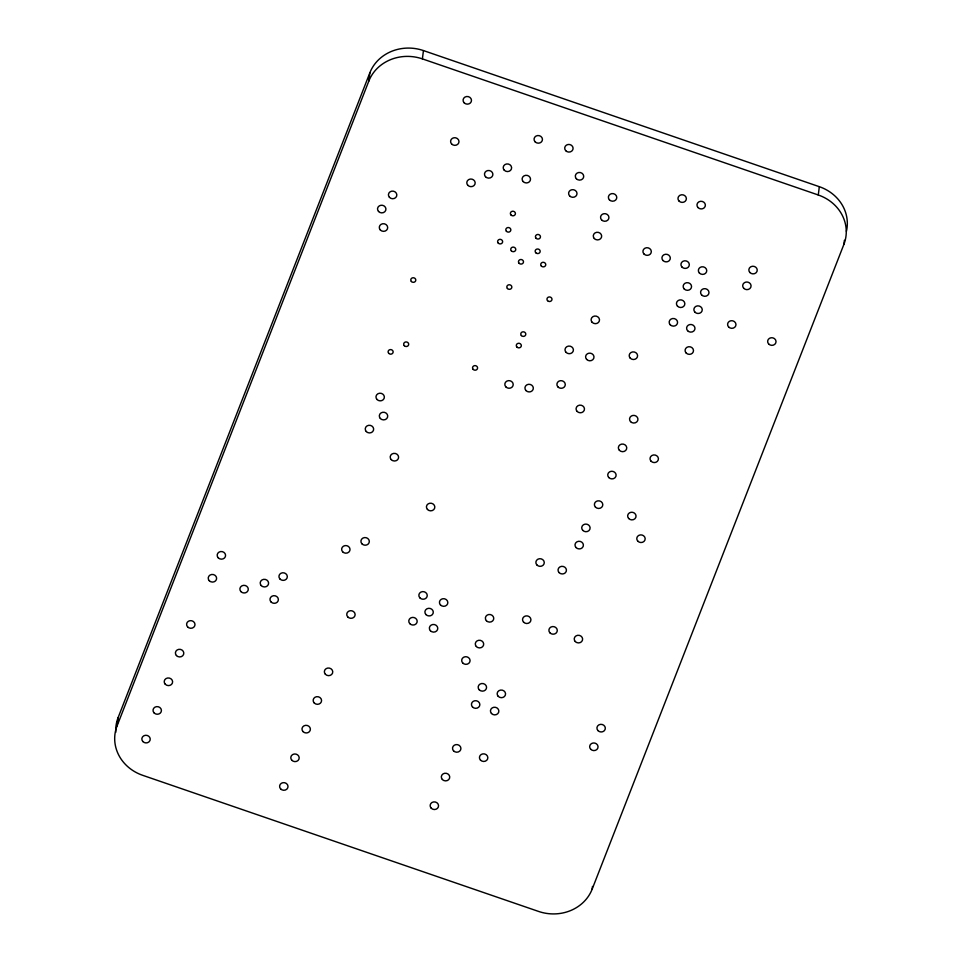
<?xml version="1.0" encoding="UTF-8"?>
<svg xmlns="http://www.w3.org/2000/svg" width="962" height="962" viewBox="0 0 962 962"><rect width="100%" height="100%" fill="white"/><g stroke="black" fill="none" stroke-linecap="round" stroke-linejoin="round"><path stroke-width="1.44" d="M844.408 240.272L843.878 244.42L592.135 889.213A42.039 38.264 7.2 0 1 538.552 911.423L142.677 775.312A42.039 38.264 7.2 0 1 117.075 725.889L118.122 717.58L369.865 72.787A42.039 38.264 7.2 0 1 423.448 50.577L819.323 186.688A42.039 38.264 7.2 0 1 846.416 231.325M117.075 725.889L368.819 81.097L369.865 72.787M368.819 81.097A42.039 38.264 7.2 0 1 422.39 58.886L423.448 50.577M592.135 889.213L592.484 886.435M843.878 244.42A42.039 38.264 7.2 0 0 818.277 194.985L819.323 186.688M422.39 58.886L818.277 194.985M115.777 732.322A42.039 38.264 7.2 0 1 118.122 717.58M592.111 322.27A4.209 3.824 7.2 0 0 599.266 321.212A4.209 3.824 7.2 0 0 594.54 316.065A4.209 3.824 7.2 0 0 592.111 322.27M549.903 632.804A4.209 3.824 7.2 0 0 557.046 631.745A4.209 3.824 7.2 0 0 552.32 626.599A4.209 3.824 7.2 0 0 549.903 632.804M535.75 252.729A2.525 2.297 7.2 0 0 540.043 252.092A2.525 2.297 7.2 0 0 537.205 249.014A2.525 2.297 7.2 0 0 535.75 252.729M575.24 641.51A4.209 3.824 7.2 0 0 582.383 640.452A4.209 3.824 7.2 0 0 577.657 635.305A4.209 3.824 7.2 0 0 575.24 641.51M541.329 266.029A2.525 2.297 7.2 0 0 545.622 265.392A2.525 2.297 7.2 0 0 542.784 262.313A2.525 2.297 7.2 0 0 541.329 266.029M506.409 231.277A2.525 2.297 7.2 0 0 510.702 230.639A2.525 2.297 7.2 0 0 507.864 227.549A2.525 2.297 7.2 0 0 506.409 231.277M472.462 706.938A4.209 3.824 7.2 0 0 479.605 705.88A4.209 3.824 7.2 0 0 474.879 700.733A4.209 3.824 7.2 0 0 472.462 706.938M380.303 229.954A4.209 3.824 7.2 0 0 387.445 228.896A4.209 3.824 7.2 0 0 382.72 223.749A4.209 3.824 7.2 0 0 380.303 229.954M697.979 207.527A4.209 3.824 7.2 0 0 705.134 206.469A4.209 3.824 7.2 0 0 700.408 201.323A4.209 3.824 7.2 0 0 697.979 207.527M419.865 597.847A4.209 3.824 7.2 0 0 427.008 596.789A4.209 3.824 7.2 0 0 422.282 591.642A4.209 3.824 7.2 0 0 419.865 597.847M586.604 359.391A4.209 3.824 7.2 0 0 593.758 358.321A4.209 3.824 7.2 0 0 589.033 353.186A4.209 3.824 7.2 0 0 586.604 359.391M749.855 272.486A4.209 3.824 7.2 0 0 756.998 271.428A4.209 3.824 7.2 0 0 752.272 266.282A4.209 3.824 7.2 0 0 749.855 272.486M577.08 411.375A4.209 3.824 7.2 0 0 584.235 410.305A4.209 3.824 7.2 0 0 579.509 405.17A4.209 3.824 7.2 0 0 577.08 411.375M473.148 369.36A2.525 2.297 7.2 0 0 477.441 368.723A2.525 2.297 7.2 0 0 474.603 365.632A2.525 2.297 7.2 0 0 473.148 369.36M536.88 564.947A4.209 3.824 7.2 0 0 544.035 563.888A4.209 3.824 7.2 0 0 539.309 558.742A4.209 3.824 7.2 0 0 536.88 564.947M743.698 288.251A4.209 3.824 7.2 0 0 750.841 287.193A4.209 3.824 7.2 0 0 746.115 282.046A4.209 3.824 7.2 0 0 743.698 288.251M566.017 352.308A4.209 3.824 7.2 0 0 573.172 351.25A4.209 3.824 7.2 0 0 568.446 346.104A4.209 3.824 7.2 0 0 566.017 352.308M557.9 386.892A4.209 3.824 7.2 0 0 565.055 385.834A4.209 3.824 7.2 0 0 560.329 380.699A4.209 3.824 7.2 0 0 557.9 386.892M637.782 541.125A4.209 3.824 7.2 0 0 644.937 540.067A4.209 3.824 7.2 0 0 640.199 534.92A4.209 3.824 7.2 0 0 637.782 541.125M498.208 243.073A2.525 2.297 7.2 0 0 502.501 242.436A2.525 2.297 7.2 0 0 499.663 239.358A2.525 2.297 7.2 0 0 498.208 243.073M582.731 530.327A4.209 3.824 7.2 0 0 589.874 529.268A4.209 3.824 7.2 0 0 585.149 524.122A4.209 3.824 7.2 0 0 582.731 530.327M511.339 250.841A2.525 2.297 7.2 0 0 515.632 250.204A2.525 2.297 7.2 0 0 512.794 247.126A2.525 2.297 7.2 0 0 511.339 250.841M630.555 421.633A4.209 3.824 7.2 0 0 637.71 420.562A4.209 3.824 7.2 0 0 632.972 415.428A4.209 3.824 7.2 0 0 630.555 421.633M576.01 547.522A4.209 3.824 7.2 0 0 583.164 546.452A4.209 3.824 7.2 0 0 578.439 541.317A4.209 3.824 7.2 0 0 576.01 547.522M547.558 300.673A2.525 2.297 7.2 0 0 551.851 300.036A2.525 2.297 7.2 0 0 549.013 296.957A2.525 2.297 7.2 0 0 547.558 300.673M409.788 623.641A4.209 3.824 7.2 0 0 416.943 622.582A4.209 3.824 7.2 0 0 412.217 617.436A4.209 3.824 7.2 0 0 409.788 623.641M678.98 200.998A4.209 3.824 7.2 0 0 686.134 199.94A4.209 3.824 7.2 0 0 681.397 194.793A4.209 3.824 7.2 0 0 678.98 200.998M486.375 620.706A4.209 3.824 7.2 0 0 493.518 619.648A4.209 3.824 7.2 0 0 488.792 614.514A4.209 3.824 7.2 0 0 486.375 620.706M431.156 808.128A4.209 3.824 7.2 0 0 438.311 807.07A4.209 3.824 7.2 0 0 433.573 801.923A4.209 3.824 7.2 0 0 431.156 808.128M662.938 260.486A4.209 3.824 7.2 0 0 670.081 259.427A4.209 3.824 7.2 0 0 665.355 254.281A4.209 3.824 7.2 0 0 662.938 260.486M480.459 760.076A4.209 3.824 7.2 0 0 487.602 759.006A4.209 3.824 7.2 0 0 482.876 753.871A4.209 3.824 7.2 0 0 480.459 760.076M523.544 622.113A4.209 3.824 7.2 0 0 530.687 621.055A4.209 3.824 7.2 0 0 525.961 615.908A4.209 3.824 7.2 0 0 523.544 622.113M476.298 646.5A4.209 3.824 7.2 0 0 483.453 645.442A4.209 3.824 7.2 0 0 478.727 640.295A4.209 3.824 7.2 0 0 476.298 646.5M643.939 253.956A4.209 3.824 7.2 0 0 651.082 252.898A4.209 3.824 7.2 0 0 646.356 247.751A4.209 3.824 7.2 0 0 643.939 253.956M380.327 418.482A4.209 3.824 7.2 0 0 387.482 417.424A4.209 3.824 7.2 0 0 382.756 412.277A4.209 3.824 7.2 0 0 380.327 418.482M176.419 655.543A4.209 3.824 7.2 0 0 183.562 654.485A4.209 3.824 7.2 0 0 178.836 649.338A4.209 3.824 7.2 0 0 176.419 655.543M411.363 281.481A2.525 2.297 7.2 0 0 415.656 280.844A2.525 2.297 7.2 0 0 412.818 277.765A2.525 2.297 7.2 0 0 411.363 281.481M376.984 399.458A4.209 3.824 7.2 0 0 384.127 398.4A4.209 3.824 7.2 0 0 379.401 393.254A4.209 3.824 7.2 0 0 376.984 399.458M187.602 626.887A4.209 3.824 7.2 0 0 194.757 625.829A4.209 3.824 7.2 0 0 190.031 620.682A4.209 3.824 7.2 0 0 187.602 626.887M342.652 551.803A4.209 3.824 7.2 0 0 349.795 550.733A4.209 3.824 7.2 0 0 345.069 545.598A4.209 3.824 7.2 0 0 342.652 551.803M467.797 185.269A4.209 3.824 7.2 0 0 474.939 184.211A4.209 3.824 7.2 0 0 470.214 179.064A4.209 3.824 7.2 0 0 467.797 185.269M389.442 197.342A4.209 3.824 7.2 0 0 396.584 196.284A4.209 3.824 7.2 0 0 391.859 191.137A4.209 3.824 7.2 0 0 389.442 197.342M404.268 345.671A2.525 2.297 7.2 0 0 408.561 345.033A2.525 2.297 7.2 0 0 405.723 341.955A2.525 2.297 7.2 0 0 404.268 345.671M366.257 431.529A4.209 3.824 7.2 0 0 373.412 430.471A4.209 3.824 7.2 0 0 368.674 425.324A4.209 3.824 7.2 0 0 366.257 431.529M485.497 176.731A4.209 3.824 7.2 0 0 492.64 175.673A4.209 3.824 7.2 0 0 487.914 170.527A4.209 3.824 7.2 0 0 485.497 176.731M378.535 211.472A4.209 3.824 7.2 0 0 385.69 210.413A4.209 3.824 7.2 0 0 380.952 205.267A4.209 3.824 7.2 0 0 378.535 211.472M388.708 353.331A2.525 2.297 7.2 0 0 393.001 352.693A2.525 2.297 7.2 0 0 390.163 349.603A2.525 2.297 7.2 0 0 388.708 353.331M361.928 543.807A4.209 3.824 7.2 0 0 369.083 542.748A4.209 3.824 7.2 0 0 364.357 537.602A4.209 3.824 7.2 0 0 361.928 543.807M510.978 214.971A2.525 2.297 7.2 0 0 515.271 214.334A2.525 2.297 7.2 0 0 512.433 211.243A2.525 2.297 7.2 0 0 510.978 214.971M504.22 170.166A4.209 3.824 7.2 0 0 511.375 169.108A4.209 3.824 7.2 0 0 506.649 163.961A4.209 3.824 7.2 0 0 504.22 170.166M165.224 684.198A4.209 3.824 7.2 0 0 172.378 683.14A4.209 3.824 7.2 0 0 167.653 677.994A4.209 3.824 7.2 0 0 165.224 684.198M154.04 712.854A4.209 3.824 7.2 0 0 161.183 711.796A4.209 3.824 7.2 0 0 156.457 706.649A4.209 3.824 7.2 0 0 154.04 712.854M142.845 741.522A4.209 3.824 7.2 0 0 150 740.451A4.209 3.824 7.2 0 0 145.274 735.317A4.209 3.824 7.2 0 0 142.845 741.522M325.372 674.254A4.209 3.824 7.2 0 0 332.515 673.196A4.209 3.824 7.2 0 0 327.789 668.049A4.209 3.824 7.2 0 0 325.372 674.254M314.177 702.909A4.209 3.824 7.2 0 0 321.332 701.851A4.209 3.824 7.2 0 0 316.606 696.704A4.209 3.824 7.2 0 0 314.177 702.909M302.994 731.565A4.209 3.824 7.2 0 0 310.149 730.507A4.209 3.824 7.2 0 0 305.411 725.36A4.209 3.824 7.2 0 0 302.994 731.565M291.799 760.221A4.209 3.824 7.2 0 0 298.954 759.162A4.209 3.824 7.2 0 0 294.228 754.016A4.209 3.824 7.2 0 0 291.799 760.221M280.615 788.876A4.209 3.824 7.2 0 0 287.77 787.818A4.209 3.824 7.2 0 0 283.032 782.671A4.209 3.824 7.2 0 0 280.615 788.876M559.054 572.57A4.209 3.824 7.2 0 0 566.197 571.5A4.209 3.824 7.2 0 0 561.471 566.365A4.209 3.824 7.2 0 0 559.054 572.57M453.535 750.817A4.209 3.824 7.2 0 0 460.678 749.759A4.209 3.824 7.2 0 0 455.952 744.612A4.209 3.824 7.2 0 0 453.535 750.817M442.34 779.473A4.209 3.824 7.2 0 0 449.494 778.414A4.209 3.824 7.2 0 0 444.769 773.268A4.209 3.824 7.2 0 0 442.34 779.473M464.093 102.742A4.209 3.824 7.2 0 0 471.248 101.683A4.209 3.824 7.2 0 0 466.51 96.537A4.209 3.824 7.2 0 0 464.093 102.742M525.949 390.536A4.209 3.824 7.2 0 0 533.092 389.478A4.209 3.824 7.2 0 0 528.366 384.331A4.209 3.824 7.2 0 0 525.949 390.536M507.419 288.504A2.525 2.297 7.2 0 0 511.7 287.866A2.525 2.297 7.2 0 0 508.862 284.776A2.525 2.297 7.2 0 0 507.419 288.504M630.206 358.129A4.209 3.824 7.2 0 0 637.349 357.058A4.209 3.824 7.2 0 0 632.623 351.924A4.209 3.824 7.2 0 0 630.206 358.129M684.162 288.913A4.209 3.824 7.2 0 0 691.317 287.854A4.209 3.824 7.2 0 0 686.591 282.708A4.209 3.824 7.2 0 0 684.162 288.913M687.602 330.724A4.209 3.824 7.2 0 0 694.744 329.665A4.209 3.824 7.2 0 0 690.019 324.519A4.209 3.824 7.2 0 0 687.602 330.724M694.877 312.097A4.209 3.824 7.2 0 0 702.019 311.039A4.209 3.824 7.2 0 0 697.294 305.892A4.209 3.824 7.2 0 0 694.877 312.097M701.587 294.901A4.209 3.824 7.2 0 0 708.741 293.843A4.209 3.824 7.2 0 0 704.004 288.696A4.209 3.824 7.2 0 0 701.587 294.901M670.177 324.735A4.209 3.824 7.2 0 0 677.332 323.677A4.209 3.824 7.2 0 0 672.606 318.53A4.209 3.824 7.2 0 0 670.177 324.735M677.452 306.108A4.209 3.824 7.2 0 0 684.607 305.05A4.209 3.824 7.2 0 0 679.881 299.904A4.209 3.824 7.2 0 0 677.452 306.108M651.033 461.171A4.209 3.824 7.2 0 0 658.188 460.113A4.209 3.824 7.2 0 0 653.463 454.966A4.209 3.824 7.2 0 0 651.033 461.171M619.372 450.288A4.209 3.824 7.2 0 0 626.515 449.218A4.209 3.824 7.2 0 0 621.789 444.083A4.209 3.824 7.2 0 0 619.372 450.288M608.742 477.513A4.209 3.824 7.2 0 0 615.884 476.443A4.209 3.824 7.2 0 0 611.159 471.308A4.209 3.824 7.2 0 0 608.742 477.513M628.655 518.482A4.209 3.824 7.2 0 0 635.81 517.424A4.209 3.824 7.2 0 0 631.084 512.277A4.209 3.824 7.2 0 0 628.655 518.482M595.406 507.058A4.209 3.824 7.2 0 0 602.561 505.988A4.209 3.824 7.2 0 0 597.823 500.853A4.209 3.824 7.2 0 0 595.406 507.058M521.368 335.558A2.525 2.297 7.2 0 0 525.661 334.92A2.525 2.297 7.2 0 0 522.823 331.83A2.525 2.297 7.2 0 0 521.368 335.558M261.219 585.557A4.209 3.824 7.2 0 0 268.362 584.499A4.209 3.824 7.2 0 0 263.636 579.352A4.209 3.824 7.2 0 0 261.219 585.557M279.942 578.992A4.209 3.824 7.2 0 0 287.085 577.934A4.209 3.824 7.2 0 0 282.359 572.799A4.209 3.824 7.2 0 0 279.942 578.992M218.182 557.768A4.209 3.824 7.2 0 0 225.336 556.709A4.209 3.824 7.2 0 0 220.611 551.563A4.209 3.824 7.2 0 0 218.182 557.768M609.391 199.819A4.209 3.824 7.2 0 0 616.534 198.761A4.209 3.824 7.2 0 0 611.808 193.615A4.209 3.824 7.2 0 0 609.391 199.819M601.563 219.889A4.209 3.824 7.2 0 0 608.705 218.819A4.209 3.824 7.2 0 0 603.98 213.684A4.209 3.824 7.2 0 0 601.563 219.889M569.612 195.899A4.209 3.824 7.2 0 0 576.767 194.841A4.209 3.824 7.2 0 0 572.029 189.694A4.209 3.824 7.2 0 0 569.612 195.899M576.322 178.704A4.209 3.824 7.2 0 0 583.477 177.645A4.209 3.824 7.2 0 0 578.751 172.499A4.209 3.824 7.2 0 0 576.322 178.704M479.172 689.742A4.209 3.824 7.2 0 0 486.327 688.684A4.209 3.824 7.2 0 0 481.601 683.537A4.209 3.824 7.2 0 0 479.172 689.742M491.462 713.479A4.209 3.824 7.2 0 0 498.617 712.409A4.209 3.824 7.2 0 0 493.879 707.274A4.209 3.824 7.2 0 0 491.462 713.479M498.172 696.284A4.209 3.824 7.2 0 0 505.327 695.213A4.209 3.824 7.2 0 0 500.601 690.079A4.209 3.824 7.2 0 0 498.172 696.284M430.375 630.711A4.209 3.824 7.2 0 0 437.53 629.653A4.209 3.824 7.2 0 0 432.804 624.506A4.209 3.824 7.2 0 0 430.375 630.711M440.452 604.93A4.209 3.824 7.2 0 0 447.595 603.859A4.209 3.824 7.2 0 0 442.869 598.725A4.209 3.824 7.2 0 0 440.452 604.93M425.913 614.55A4.209 3.824 7.2 0 0 433.056 613.491A4.209 3.824 7.2 0 0 428.33 608.345A4.209 3.824 7.2 0 0 425.913 614.55M270.995 601.923A4.209 3.824 7.2 0 0 278.138 600.865A4.209 3.824 7.2 0 0 273.412 595.718A4.209 3.824 7.2 0 0 270.995 601.923M240.897 591.582A4.209 3.824 7.2 0 0 248.052 590.524A4.209 3.824 7.2 0 0 243.326 585.377A4.209 3.824 7.2 0 0 240.897 591.582M209.235 580.687A4.209 3.824 7.2 0 0 216.378 579.629A4.209 3.824 7.2 0 0 211.652 574.482A4.209 3.824 7.2 0 0 209.235 580.687M565.716 150.685A4.209 3.824 7.2 0 0 572.859 149.615A4.209 3.824 7.2 0 0 568.133 144.48A4.209 3.824 7.2 0 0 565.716 150.685M594.288 238.516A4.209 3.824 7.2 0 0 601.43 237.446A4.209 3.824 7.2 0 0 596.705 232.311A4.209 3.824 7.2 0 0 594.288 238.516M516.895 347.017A2.525 2.297 7.2 0 0 521.188 346.38A2.525 2.297 7.2 0 0 518.35 343.29A2.525 2.297 7.2 0 0 516.895 347.017M699.362 273.004A4.209 3.824 7.2 0 0 706.505 271.945A4.209 3.824 7.2 0 0 701.779 266.811A4.209 3.824 7.2 0 0 699.362 273.004M681.938 267.015A4.209 3.824 7.2 0 0 689.093 265.957A4.209 3.824 7.2 0 0 684.367 260.822A4.209 3.824 7.2 0 0 681.938 267.015M462.698 662.95A4.209 3.824 7.2 0 0 469.841 661.892A4.209 3.824 7.2 0 0 465.115 656.745A4.209 3.824 7.2 0 0 462.698 662.95M347.751 616.931A4.209 3.824 7.2 0 0 354.894 615.872A4.209 3.824 7.2 0 0 350.168 610.726A4.209 3.824 7.2 0 0 347.751 616.931M427.441 509.439A4.209 3.824 7.2 0 0 434.583 508.381A4.209 3.824 7.2 0 0 429.858 503.234A4.209 3.824 7.2 0 0 427.441 509.439M391.209 459.608A4.209 3.824 7.2 0 0 398.364 458.549A4.209 3.824 7.2 0 0 393.638 453.403A4.209 3.824 7.2 0 0 391.209 459.608M505.832 386.868A4.209 3.824 7.2 0 0 512.974 385.81A4.209 3.824 7.2 0 0 508.249 380.663A4.209 3.824 7.2 0 0 505.832 386.868M536.026 238.203A2.525 2.297 7.2 0 0 540.319 237.566A2.525 2.297 7.2 0 0 537.481 234.487A2.525 2.297 7.2 0 0 536.026 238.203M535.064 141.775A4.209 3.824 7.2 0 0 542.219 140.705A4.209 3.824 7.2 0 0 537.493 135.57A4.209 3.824 7.2 0 0 535.064 141.775M523.124 181.541A4.209 3.824 7.2 0 0 530.278 180.483A4.209 3.824 7.2 0 0 525.553 175.337A4.209 3.824 7.2 0 0 523.124 181.541M519.071 263.251A2.525 2.297 7.2 0 0 523.352 262.614A2.525 2.297 7.2 0 0 520.526 259.524A2.525 2.297 7.2 0 0 519.071 263.251M451.599 143.951A4.209 3.824 7.2 0 0 458.742 142.893A4.209 3.824 7.2 0 0 454.016 137.746A4.209 3.824 7.2 0 0 451.599 143.951M768.65 343.963A4.209 3.824 7.2 0 0 775.793 342.905A4.209 3.824 7.2 0 0 771.067 337.758A4.209 3.824 7.2 0 0 768.65 343.963M590.668 749.206A4.209 3.824 7.2 0 0 597.811 748.147A4.209 3.824 7.2 0 0 593.085 743.001A4.209 3.824 7.2 0 0 590.668 749.206M597.943 730.579A4.209 3.824 7.2 0 0 605.086 729.521A4.209 3.824 7.2 0 0 600.36 724.374A4.209 3.824 7.2 0 0 597.943 730.579M686.098 352.958A4.209 3.824 7.2 0 0 693.253 351.9A4.209 3.824 7.2 0 0 688.527 346.753A4.209 3.824 7.2 0 0 686.098 352.958M728.595 326.936A4.209 3.824 7.2 0 0 735.738 325.877A4.209 3.824 7.2 0 0 731.012 320.731A4.209 3.824 7.2 0 0 728.595 326.936"/></g></svg>
